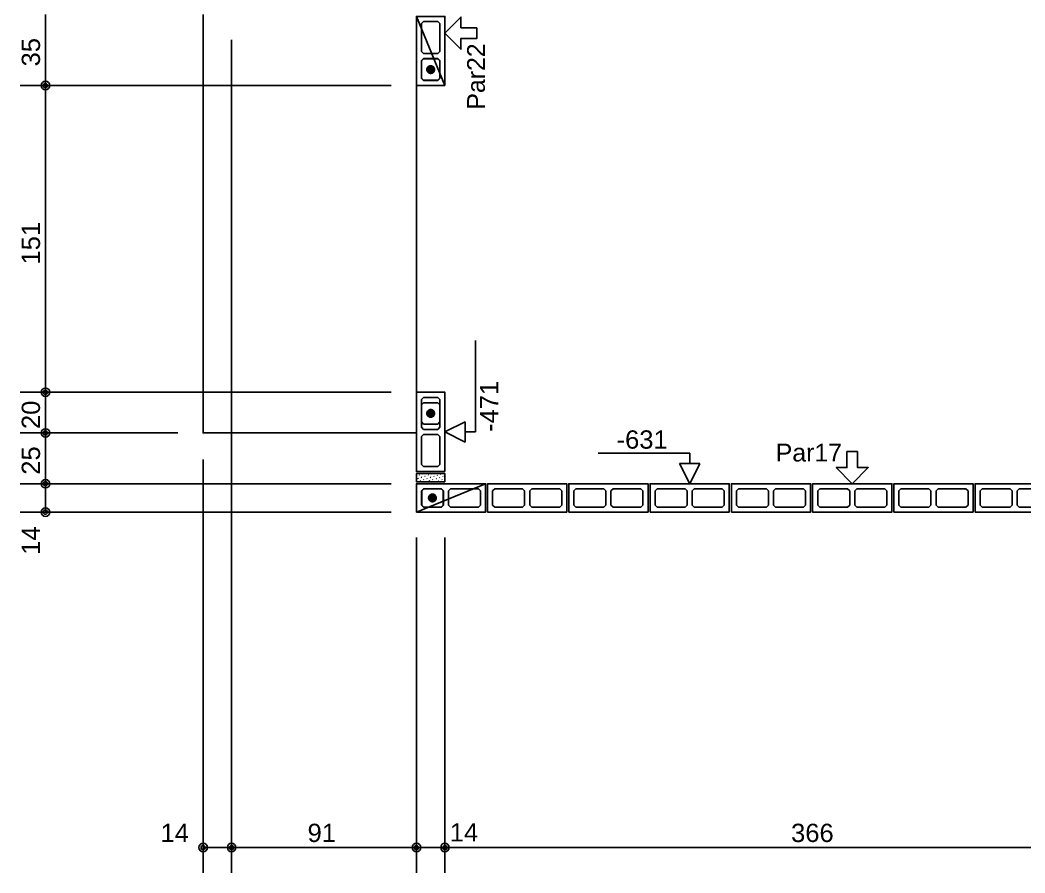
# Model space of a CAD drawing. Extents: x 0 to 119, y 0 to 84.
# Drawn here: x 12.64 to 22.53, y 36.29 to 44.68 of the extents above; entities that cross this region are included whole.
import ezdxf

# ---------------------------------------------------------------- set-up
doc = ezdxf.new("R2010")
doc.units = 0
doc.header["$MEASUREMENT"] = 0
doc.linetypes.add('ESTILO_TQS_0003', pattern=[1.5, 0.5, -0.4, 0.1, -0.5])
doc.linetypes.add('ESTILO_TQS_0005', pattern=[0.4, 0.3, -0.1])
for name, color, linetype in [('17', 90, 'CONTINUOUS'), ('18', 6, 'CONTINUOUS'), ('20', 1, 'CONTINUOUS'), ('27', 250, 'CONTINUOUS'), ('3', 7, 'CONTINUOUS'), ('35', 255, 'CONTINUOUS')]:
    doc.layers.add(name, color=color, linetype=linetype)
doc.styles.add('TQS_ARIAL', font='arial.ttf')

msp = doc.modelspace()

# ---------------------------------------------------------------- linework, layer by layer
at = {"layer": '17', "color": 90, "linetype": 'Continuous'}
for p, q in [((16.6103, 40.07), (16.5903, 40.05)), ((16.7803, 40.07), (16.6103, 40.07)), ((16.8003, 40.05), (16.7803, 40.07)), ((16.5903, 40.05), (16.5903, 39.91)), ((16.8003, 39.91), (16.8003, 40.05)), ((16.5903, 39.91), (16.6103, 39.89)), ((16.6103, 39.89), (16.7803, 39.89)), ((16.7803, 39.89), (16.8003, 39.91))]:
    msp.add_line(p, q, dxfattribs=at)
for points in [[(16.6959, 39.98), (16.695897, 39.979939), (16.695888, 39.979879), (16.695872, 39.97982), (16.695851, 39.979763), (16.695825, 39.979709), (16.695792, 39.979657), (16.695755, 39.979609), (16.695713, 39.979565), (16.695667, 39.979526), (16.695617, 39.979491), (16.695564, 39.979461), (16.695508, 39.979437), (16.69545, 39.979419), (16.695391, 39.979407), (16.69533, 39.979401), (16.69527, 39.979401), (16.695209, 39.979407), (16.69515, 39.979419), (16.695092, 39.979437), (16.695036, 39.979461), (16.694983, 39.979491), (16.694933, 39.979526), (16.694887, 39.979565), (16.694845, 39.979609), (16.694808, 39.979657), (16.694775, 39.979709), (16.694749, 39.979763), (16.694728, 39.97982), (16.694712, 39.979879), (16.694703, 39.979939), (16.6947, 39.98), (16.7331, 39.98), (16.732906, 39.983824), (16.732326, 39.987609), (16.731366, 39.991316), (16.730037, 39.994907), (16.72835, 39.998344), (16.726325, 40.001594), (16.723981, 40.004622), (16.721343, 40.007397), (16.718438, 40.009891), (16.715295, 40.012079), (16.711947, 40.013937), (16.708428, 40.015447), (16.704775, 40.016593), (16.701024, 40.017364), (16.697215, 40.017751), (16.693385, 40.017751), (16.689576, 40.017364), (16.685825, 40.016593), (16.682172, 40.015447), (16.678653, 40.013937), (16.675305, 40.012079), (16.672162, 40.009891), (16.669257, 40.007397), (16.666619, 40.004622), (16.664275, 40.001594), (16.66225, 39.998344), (16.660563, 39.994907), (16.659234, 39.991316), (16.658274, 39.987609), (16.657694, 39.983824), (16.6575, 39.98), (16.6959, 39.98)], [(16.6947, 39.98), (16.694703, 39.980061), (16.694712, 39.980121), (16.694728, 39.98018), (16.694749, 39.980237), (16.694775, 39.980291), (16.694808, 39.980343), (16.694845, 39.980391), (16.694887, 39.980435), (16.694933, 39.980474), (16.694983, 39.980509), (16.695036, 39.980539), (16.695092, 39.980563), (16.69515, 39.980581), (16.695209, 39.980593), (16.69527, 39.980599), (16.69533, 39.980599), (16.695391, 39.980593), (16.69545, 39.980581), (16.695508, 39.980563), (16.695564, 39.980539), (16.695617, 39.980509), (16.695667, 39.980474), (16.695713, 39.980435), (16.695755, 39.980391), (16.695792, 39.980343), (16.695825, 39.980291), (16.695851, 39.980237), (16.695872, 39.98018), (16.695888, 39.980121), (16.695897, 39.980061), (16.6959, 39.98), (16.6575, 39.98), (16.657694, 39.976176), (16.658274, 39.972391), (16.659234, 39.968684), (16.660563, 39.965093), (16.66225, 39.961656), (16.664275, 39.958406), (16.666619, 39.955378), (16.669257, 39.952603), (16.672162, 39.950109), (16.675305, 39.947921), (16.678653, 39.946063), (16.682172, 39.944553), (16.685825, 39.943407), (16.689576, 39.942636), (16.693385, 39.942249), (16.697215, 39.942249), (16.701024, 39.942636), (16.704775, 39.943407), (16.708428, 39.944553), (16.711947, 39.946063), (16.715295, 39.947921), (16.718438, 39.950109), (16.721343, 39.952603), (16.723981, 39.955378), (16.726325, 39.958406), (16.72835, 39.961656), (16.730037, 39.965093), (16.731366, 39.968684), (16.732326, 39.972391), (16.732906, 39.976176), (16.7331, 39.98), (16.6947, 39.98)]]:
    msp.add_lwpolyline(points, dxfattribs=at)
msp.add_circle((16.6953, 39.98), 0.0372, dxfattribs=at)
for points in [[(16.6959, 39.98), (16.657694, 39.983824), (16.6575, 39.98)], [(16.6947, 39.98), (16.6575, 39.98), (16.657694, 39.976176)], [(16.6959, 39.98), (16.658274, 39.987609), (16.657694, 39.983824)], [(16.6947, 39.98), (16.657694, 39.976176), (16.658274, 39.972391)], [(16.6959, 39.98), (16.659234, 39.991316), (16.658274, 39.987609)], [(16.6947, 39.98), (16.658274, 39.972391), (16.659234, 39.968684)], [(16.6959, 39.98), (16.660563, 39.994907), (16.659234, 39.991316)], [(16.6947, 39.98), (16.659234, 39.968684), (16.660563, 39.965093)], [(16.6959, 39.98), (16.66225, 39.998344), (16.660563, 39.994907)], [(16.6947, 39.98), (16.660563, 39.965093), (16.66225, 39.961656)], [(16.6959, 39.98), (16.664275, 40.001594), (16.66225, 39.998344)], [(16.6947, 39.98), (16.66225, 39.961656), (16.664275, 39.958406)], [(16.6959, 39.98), (16.666619, 40.004622), (16.664275, 40.001594)], [(16.6947, 39.98), (16.664275, 39.958406), (16.666619, 39.955378)], [(16.6959, 39.98), (16.669257, 40.007397), (16.666619, 40.004622)], [(16.6947, 39.98), (16.666619, 39.955378), (16.669257, 39.952603)], [(16.6959, 39.98), (16.672162, 40.009891), (16.669257, 40.007397)], [(16.6947, 39.98), (16.669257, 39.952603), (16.672162, 39.950109)], [(16.6959, 39.98), (16.675305, 40.012079), (16.672162, 40.009891)], [(16.6947, 39.98), (16.672162, 39.950109), (16.675305, 39.947921)], [(16.6959, 39.98), (16.678653, 40.013937), (16.675305, 40.012079)], [(16.6947, 39.98), (16.675305, 39.947921), (16.678653, 39.946063)], [(16.6959, 39.98), (16.682172, 40.015447), (16.678653, 40.013937)], [(16.6947, 39.98), (16.678653, 39.946063), (16.682172, 39.944553)], [(16.6959, 39.98), (16.685825, 40.016593), (16.682172, 40.015447)], [(16.6947, 39.98), (16.682172, 39.944553), (16.685825, 39.943407)], [(16.6959, 39.98), (16.689576, 40.017364), (16.685825, 40.016593)], [(16.6947, 39.98), (16.685825, 39.943407), (16.689576, 39.942636)], [(16.6959, 39.98), (16.693385, 40.017751), (16.689576, 40.017364)], [(16.6947, 39.98), (16.689576, 39.942636), (16.693385, 39.942249)], [(16.6959, 39.98), (16.697215, 40.017751), (16.693385, 40.017751)], [(16.6947, 39.98), (16.693385, 39.942249), (16.697215, 39.942249)], [(16.694933, 39.980474), (16.694728, 39.98018), (16.6947, 39.98)], [(16.694933, 39.980474), (16.6947, 39.98), (16.6947, 39.98)], [(16.694933, 39.980474), (16.6947, 39.98), (16.6947, 39.98)], [(16.694933, 39.980474), (16.6947, 39.98), (16.6947, 39.98)], [(16.694933, 39.980474), (16.6947, 39.98), (16.6947, 39.98)], [(16.694933, 39.980474), (16.6947, 39.98), (16.6947, 39.98)], [(16.694933, 39.980474), (16.6947, 39.98), (16.6947, 39.98)], [(16.694933, 39.980474), (16.6947, 39.98), (16.6947, 39.98)], [(16.694933, 39.980474), (16.6947, 39.98), (16.6947, 39.98)], [(16.694933, 39.980474), (16.6947, 39.98), (16.6947, 39.98)], [(16.694933, 39.980474), (16.6947, 39.98), (16.6947, 39.98)], [(16.694933, 39.980474), (16.6947, 39.98), (16.6947, 39.98)], [(16.694933, 39.980474), (16.6947, 39.98), (16.6947, 39.98)], [(16.694933, 39.980474), (16.6947, 39.98), (16.6947, 39.98)], [(16.694933, 39.980474), (16.6947, 39.98), (16.6947, 39.98)], [(16.694933, 39.980474), (16.6947, 39.98), (16.6947, 39.98)], [(16.694933, 39.980474), (16.6947, 39.98), (16.6947, 39.98)], [(16.694933, 39.980474), (16.6947, 39.98), (16.6947, 39.98)], [(16.694933, 39.980474), (16.6947, 39.98), (16.6947, 39.98)], [(16.694933, 39.980474), (16.6947, 39.98), (16.6947, 39.98)], [(16.694933, 39.980474), (16.6947, 39.98), (16.6947, 39.98)], [(16.694933, 39.980474), (16.6947, 39.98), (16.6947, 39.98)], [(16.694933, 39.980474), (16.6947, 39.98), (16.6947, 39.98)], [(16.6947, 39.98), (16.697215, 39.942249), (16.7331, 39.98)], [(16.694933, 39.980474), (16.694775, 39.980291), (16.694728, 39.98018)], [(16.694933, 39.980474), (16.694808, 39.980343), (16.694775, 39.980291)], [(16.694933, 39.980474), (16.694845, 39.980391), (16.694808, 39.980343)], [(16.694933, 39.980474), (16.694887, 39.980435), (16.694845, 39.980391)], [(16.694933, 39.980474), (16.694933, 39.980474), (16.694887, 39.980435)], [(16.694933, 39.980474), (16.694887, 39.980435), (16.694887, 39.980435)], [(16.694933, 39.980474), (16.694933, 39.980474), (16.694933, 39.980474)], [(16.6959, 39.98), (16.695667, 39.979526), (16.695667, 39.979526)], [(16.6959, 39.98), (16.695667, 39.979526), (16.695667, 39.979526)], [(16.6959, 39.98), (16.695667, 39.979526), (16.695713, 39.979565)], [(16.6959, 39.98), (16.695713, 39.979565), (16.695713, 39.979565)], [(16.6959, 39.98), (16.695713, 39.979565), (16.695755, 39.979609)], [(16.6959, 39.98), (16.695755, 39.979609), (16.695792, 39.979657)], [(16.6959, 39.98), (16.695792, 39.979657), (16.695825, 39.979709)], [(16.6959, 39.98), (16.695825, 39.979709), (16.695872, 39.97982)], [(16.6959, 39.98), (16.695872, 39.97982), (16.6959, 39.98)], [(16.7331, 39.98), (16.697215, 40.017751), (16.6959, 39.98)], [(16.6959, 39.98), (16.6959, 39.98), (16.6959, 39.98)], [(16.6959, 39.98), (16.6959, 39.98), (16.6959, 39.98)], [(16.6959, 39.98), (16.6959, 39.98), (16.6959, 39.98)], [(16.6959, 39.98), (16.6959, 39.98), (16.6959, 39.98)], [(16.6959, 39.98), (16.6959, 39.98), (16.6959, 39.98)], [(16.6959, 39.98), (16.6959, 39.98), (16.6959, 39.98)], [(16.6959, 39.98), (16.6959, 39.98), (16.6959, 39.98)], [(16.6959, 39.98), (16.6959, 39.98), (16.6959, 39.98)], [(16.6959, 39.98), (16.6959, 39.98), (16.6959, 39.98)], [(16.6959, 39.98), (16.6959, 39.98), (16.6959, 39.98)], [(16.6959, 39.98), (16.6959, 39.98), (16.6959, 39.98)], [(16.6959, 39.98), (16.6959, 39.98), (16.6959, 39.98)], [(16.6959, 39.98), (16.6959, 39.98), (16.6959, 39.98)], [(16.6959, 39.98), (16.6959, 39.98), (16.6959, 39.98)], [(16.6959, 39.98), (16.6959, 39.98), (16.6959, 39.98)], [(16.6959, 39.98), (16.6959, 39.98), (16.6959, 39.98)], [(16.6959, 39.98), (16.6959, 39.98), (16.6959, 39.98)], [(16.6959, 39.98), (16.6959, 39.98), (16.6959, 39.98)], [(16.6959, 39.98), (16.6959, 39.98), (16.6959, 39.98)], [(16.6959, 39.98), (16.6959, 39.98), (16.6959, 39.98)], [(16.6959, 39.98), (16.6959, 39.98), (16.6959, 39.98)], [(16.7331, 39.98), (16.701024, 40.017364), (16.697215, 40.017751)], [(16.7331, 39.98), (16.697215, 39.942249), (16.701024, 39.942636)], [(16.7331, 39.98), (16.704775, 40.016593), (16.701024, 40.017364)], [(16.7331, 39.98), (16.701024, 39.942636), (16.704775, 39.943407)], [(16.7331, 39.98), (16.708428, 40.015447), (16.704775, 40.016593)], [(16.7331, 39.98), (16.704775, 39.943407), (16.708428, 39.944553)], [(16.7331, 39.98), (16.711947, 40.013937), (16.708428, 40.015447)], [(16.7331, 39.98), (16.708428, 39.944553), (16.711947, 39.946063)], [(16.7331, 39.98), (16.715295, 40.012079), (16.711947, 40.013937)], [(16.7331, 39.98), (16.711947, 39.946063), (16.715295, 39.947921)], [(16.7331, 39.98), (16.718438, 40.009891), (16.715295, 40.012079)], [(16.7331, 39.98), (16.715295, 39.947921), (16.718438, 39.950109)], [(16.7331, 39.98), (16.721343, 40.007397), (16.718438, 40.009891)], [(16.7331, 39.98), (16.718438, 39.950109), (16.721343, 39.952603)], [(16.7331, 39.98), (16.723981, 40.004622), (16.721343, 40.007397)], [(16.7331, 39.98), (16.721343, 39.952603), (16.723981, 39.955378)], [(16.7331, 39.98), (16.726325, 40.001594), (16.723981, 40.004622)], [(16.7331, 39.98), (16.723981, 39.955378), (16.726325, 39.958406)], [(16.7331, 39.98), (16.72835, 39.998344), (16.726325, 40.001594)], [(16.7331, 39.98), (16.726325, 39.958406), (16.72835, 39.961656)], [(16.7331, 39.98), (16.730037, 39.994907), (16.72835, 39.998344)], [(16.7331, 39.98), (16.72835, 39.961656), (16.730037, 39.965093)], [(16.7331, 39.98), (16.731366, 39.991316), (16.730037, 39.994907)], [(16.7331, 39.98), (16.730037, 39.965093), (16.731366, 39.968684)], [(16.7331, 39.98), (16.732326, 39.987609), (16.731366, 39.991316)], [(16.7331, 39.98), (16.731366, 39.968684), (16.732326, 39.972391)], [(16.7331, 39.98), (16.732906, 39.983824), (16.732326, 39.987609)], [(16.7331, 39.98), (16.732326, 39.972391), (16.732906, 39.976176)]]:
    msp.add_solid(points, dxfattribs=at)
at = {"layer": '18', "color": 6, "linetype": 'Continuous'}
for p, q in [((17.1178, 40.63), (17.1178, 41.53)), ((16.8178, 40.63), (17.0178, 40.73)), ((17.0178, 40.73), (17.0178, 40.53)), ((17.0178, 40.53), (16.8178, 40.63)), ((17.0178, 40.63), (17.1178, 40.63))]:
    msp.add_line(p, q, dxfattribs=at)
at = {"layer": '20', "color": 1, "linetype": 'Continuous'}
for p, q in [((19.2278, 40.42), (18.3278, 40.42)), ((19.2278, 40.32), (19.2278, 40.42)), ((19.2278, 40.12), (19.1278, 40.32)), ((19.1278, 40.32), (19.3278, 40.32)), ((19.3278, 40.32), (19.2278, 40.12))]:
    msp.add_line(p, q, dxfattribs=at)
at = {"layer": '27', "color": 250, "linetype": 'ESTILO_TQS_0005'}
for points in [[(16.7478, 44.355), (16.7678, 44.375), (16.7678, 44.65), (16.7478, 44.67), (16.6078, 44.67), (16.5878, 44.65), (16.5878, 44.375), (16.6078, 44.355), (16.7478, 44.355)], [(16.7478, 44.09), (16.7678, 44.11), (16.7678, 44.285), (16.7478, 44.305), (16.6078, 44.305), (16.5878, 44.285), (16.5878, 44.11), (16.6078, 44.09), (16.7478, 44.09)], [(16.7478, 40.655), (16.7678, 40.675), (16.7678, 40.95), (16.7478, 40.97), (16.6078, 40.97), (16.5878, 40.95), (16.5878, 40.675), (16.6078, 40.655), (16.7478, 40.655)], [(16.7478, 40.29), (16.7678, 40.31), (16.7678, 40.585), (16.7478, 40.605), (16.6078, 40.605), (16.5878, 40.585), (16.5878, 40.31), (16.6078, 40.29), (16.7478, 40.29)], [(16.5878, 39.91), (16.6078, 39.89), (16.7828, 39.89), (16.8028, 39.91), (16.8028, 40.05), (16.7828, 40.07), (16.6078, 40.07), (16.5878, 40.05), (16.5878, 39.91)], [(16.8528, 39.91), (16.8728, 39.89), (17.1478, 39.89), (17.1678, 39.91), (17.1678, 40.05), (17.1478, 40.07), (16.8728, 40.07), (16.8528, 40.05), (16.8528, 39.91)], [(17.2878, 39.91), (17.3078, 39.89), (17.5828, 39.89), (17.6028, 39.91), (17.6028, 40.05), (17.5828, 40.07), (17.3078, 40.07), (17.2878, 40.05), (17.2878, 39.91)], [(17.6528, 39.91), (17.6728, 39.89), (17.9478, 39.89), (17.9678, 39.91), (17.9678, 40.05), (17.9478, 40.07), (17.6728, 40.07), (17.6528, 40.05), (17.6528, 39.91)], [(18.0878, 39.91), (18.1078, 39.89), (18.3828, 39.89), (18.4028, 39.91), (18.4028, 40.05), (18.3828, 40.07), (18.1078, 40.07), (18.0878, 40.05), (18.0878, 39.91)], [(18.4528, 39.91), (18.4728, 39.89), (18.7478, 39.89), (18.7678, 39.91), (18.7678, 40.05), (18.7478, 40.07), (18.4728, 40.07), (18.4528, 40.05), (18.4528, 39.91)], [(18.8878, 39.91), (18.9078, 39.89), (19.1828, 39.89), (19.2028, 39.91), (19.2028, 40.05), (19.1828, 40.07), (18.9078, 40.07), (18.8878, 40.05), (18.8878, 39.91)], [(19.2528, 39.91), (19.2728, 39.89), (19.5478, 39.89), (19.5678, 39.91), (19.5678, 40.05), (19.5478, 40.07), (19.2728, 40.07), (19.2528, 40.05), (19.2528, 39.91)], [(19.6878, 39.91), (19.7078, 39.89), (19.9828, 39.89), (20.0028, 39.91), (20.0028, 40.05), (19.9828, 40.07), (19.7078, 40.07), (19.6878, 40.05), (19.6878, 39.91)], [(20.0528, 39.91), (20.0728, 39.89), (20.3478, 39.89), (20.3678, 39.91), (20.3678, 40.05), (20.3478, 40.07), (20.0728, 40.07), (20.0528, 40.05), (20.0528, 39.91)], [(20.4878, 39.91), (20.5078, 39.89), (20.7828, 39.89), (20.8028, 39.91), (20.8028, 40.05), (20.7828, 40.07), (20.5078, 40.07), (20.4878, 40.05), (20.4878, 39.91)], [(20.8528, 39.91), (20.8728, 39.89), (21.1478, 39.89), (21.1678, 39.91), (21.1678, 40.05), (21.1478, 40.07), (20.8728, 40.07), (20.8528, 40.05), (20.8528, 39.91)], [(21.2878, 39.91), (21.3078, 39.89), (21.5828, 39.89), (21.6028, 39.91), (21.6028, 40.05), (21.5828, 40.07), (21.3078, 40.07), (21.2878, 40.05), (21.2878, 39.91)], [(21.6528, 39.91), (21.6728, 39.89), (21.9478, 39.89), (21.9678, 39.91), (21.9678, 40.05), (21.9478, 40.07), (21.6728, 40.07), (21.6528, 40.05), (21.6528, 39.91)], [(22.0878, 39.91), (22.1078, 39.89), (22.3828, 39.89), (22.4028, 39.91), (22.4028, 40.05), (22.3828, 40.07), (22.1078, 40.07), (22.0878, 40.05), (22.0878, 39.91)], [(22.4528, 39.91), (22.4728, 39.89), (22.7478, 39.89), (22.7678, 39.91), (22.7678, 40.05), (22.7478, 40.07), (22.4728, 40.07), (22.4528, 40.05), (22.4528, 39.91)]]:
    msp.add_lwpolyline(points, dxfattribs=at)
at = {"layer": '3', "color": 7, "linetype": 'Continuous'}
for p, q in [((16.8178, 44.04), (16.5378, 44.72)), ((16.6078, 44.3025), (16.5878, 44.2825)), ((16.5878, 44.2825), (16.5878, 44.1125)), ((16.7478, 44.3025), (16.6078, 44.3025)), ((16.7678, 44.2825), (16.7478, 44.3025)), ((16.7678, 44.1125), (16.7678, 44.2825)), ((16.5878, 44.1125), (16.6078, 44.0925)), ((16.6078, 44.0925), (16.7478, 44.0925)), ((16.7478, 44.0925), (16.7678, 44.1125)), ((16.6078, 40.9175), (16.5878, 40.8975)), ((16.5878, 40.8975), (16.5878, 40.7275)), ((16.7478, 40.9175), (16.6078, 40.9175)), ((16.7678, 40.8975), (16.7478, 40.9175)), ((16.7678, 40.7275), (16.7678, 40.8975)), ((16.5878, 40.7275), (16.6078, 40.7075)), ((16.6078, 40.7075), (16.7478, 40.7075)), ((16.7478, 40.7075), (16.7678, 40.7275)), ((16.555912, 40.169305), (16.552377, 40.172841)), ((16.554056, 40.215355), (16.554056, 40.215355)), ((16.566607, 40.202804), (16.563072, 40.20634)), ((16.589058, 40.180354), (16.585523, 40.183889)), ((16.599753, 40.213853), (16.596218, 40.217388)), ((16.615928, 40.197678), (16.615928, 40.197678)), ((16.622204, 40.191402), (16.618668, 40.194938)), ((16.644654, 40.168951), (16.641119, 40.172487)), ((16.655349, 40.202451), (16.651814, 40.205986)), ((16.6778, 40.18), (16.674264, 40.183536)), ((16.688849, 40.213146), (16.685313, 40.216681)), ((16.711299, 40.190695), (16.707764, 40.194231)), ((16.73375, 40.168244), (16.730214, 40.17178)), ((16.744798, 40.20139), (16.741263, 40.204926)), ((16.767249, 40.178939), (16.763713, 40.182475)), ((16.778298, 40.212085), (16.774762, 40.215621)), ((16.800748, 40.189634), (16.797213, 40.19317)), ((16.8178, 40.216777), (16.8178, 40.216777)), ((16.8178, 40.172583), (16.8178, 40.172583)), ((16.5378, 39.84), (17.2178, 40.12)), ((16.541023, 40.14), (16.541023, 40.14)), ((16.578363, 40.146854), (16.574828, 40.15039)), ((16.585217, 40.14), (16.585217, 40.14)), ((16.611509, 40.157903), (16.607973, 40.161438)), ((16.629412, 40.14), (16.629412, 40.14)), ((16.667105, 40.146501), (16.663569, 40.150036)), ((16.673606, 40.14), (16.673606, 40.14)), ((16.700251, 40.157549), (16.696715, 40.161085)), ((16.7178, 40.14), (16.7178, 40.14)), ((16.739672, 40.162322), (16.739672, 40.162322)), ((16.7562, 40.145794), (16.752665, 40.149329)), ((16.761994, 40.14), (16.761994, 40.14)), ((16.7897, 40.156489), (16.786164, 40.160024)), ((16.801544, 40.144645), (16.801544, 40.144645)), ((16.806188, 40.14), (16.806188, 40.14))]:
    msp.add_line(p, q, dxfattribs=at)
for points in [[(14.4378, 44.74), (14.4378, 40.62), (16.5378, 40.62)], [(16.8178, 44.04), (16.8178, 44.72), (16.5378, 44.72), (16.5378, 44.04), (16.8178, 44.04)], [(17.133747, 44.608387), (16.975774, 44.608387), (16.975774, 44.713703), (16.8178, 44.555729), (16.975774, 44.397755), (16.975774, 44.503071), (17.133747, 44.503071), (17.133747, 44.608387)], [(16.6778, 44.1981), (16.677861, 44.198097), (16.677921, 44.198088), (16.67798, 44.198072), (16.678037, 44.198051), (16.678091, 44.198025), (16.678143, 44.197992), (16.678191, 44.197955), (16.678235, 44.197913), (16.678274, 44.197867), (16.678309, 44.197817), (16.678339, 44.197764), (16.678363, 44.197708), (16.678381, 44.19765), (16.678393, 44.197591), (16.678399, 44.19753), (16.678399, 44.19747), (16.678393, 44.197409), (16.678381, 44.19735), (16.678363, 44.197292), (16.678339, 44.197236), (16.678309, 44.197183), (16.678274, 44.197133), (16.678235, 44.197087), (16.678191, 44.197045), (16.678143, 44.197008), (16.678091, 44.196975), (16.678037, 44.196949), (16.67798, 44.196928), (16.677921, 44.196912), (16.677861, 44.196903), (16.6778, 44.1969), (16.6778, 44.2353), (16.673976, 44.235106), (16.670191, 44.234526), (16.666484, 44.233566), (16.662893, 44.232237), (16.659456, 44.23055), (16.656206, 44.228525), (16.653178, 44.226181), (16.650403, 44.223543), (16.647909, 44.220638), (16.645721, 44.217495), (16.643863, 44.214147), (16.642353, 44.210628), (16.641207, 44.206975), (16.640436, 44.203224), (16.640049, 44.199415), (16.640049, 44.195585), (16.640436, 44.191776), (16.641207, 44.188025), (16.642353, 44.184372), (16.643863, 44.180853), (16.645721, 44.177505), (16.647909, 44.174362), (16.650403, 44.171457), (16.653178, 44.168819), (16.656206, 44.166475), (16.659456, 44.16445), (16.662893, 44.162763), (16.666484, 44.161434), (16.670191, 44.160474), (16.673976, 44.159894), (16.6778, 44.1597), (16.6778, 44.1981)], [(16.6778, 44.1969), (16.677739, 44.196903), (16.677679, 44.196912), (16.67762, 44.196928), (16.677563, 44.196949), (16.677509, 44.196975), (16.677457, 44.197008), (16.677409, 44.197045), (16.677365, 44.197087), (16.677326, 44.197133), (16.677291, 44.197183), (16.677261, 44.197236), (16.677237, 44.197292), (16.677219, 44.19735), (16.677207, 44.197409), (16.677201, 44.19747), (16.677201, 44.19753), (16.677207, 44.197591), (16.677219, 44.19765), (16.677237, 44.197708), (16.677261, 44.197764), (16.677291, 44.197817), (16.677326, 44.197867), (16.677365, 44.197913), (16.677409, 44.197955), (16.677457, 44.197992), (16.677509, 44.198025), (16.677563, 44.198051), (16.67762, 44.198072), (16.677679, 44.198088), (16.677739, 44.198097), (16.6778, 44.1981), (16.6778, 44.1597), (16.681624, 44.159894), (16.685409, 44.160474), (16.689116, 44.161434), (16.692707, 44.162763), (16.696144, 44.16445), (16.699394, 44.166475), (16.702422, 44.168819), (16.705197, 44.171457), (16.707691, 44.174362), (16.709879, 44.177505), (16.711737, 44.180853), (16.713247, 44.184372), (16.714393, 44.188025), (16.715164, 44.191776), (16.715551, 44.195585), (16.715551, 44.199415), (16.715164, 44.203224), (16.714393, 44.206975), (16.713247, 44.210628), (16.711737, 44.214147), (16.709879, 44.217495), (16.707691, 44.220638), (16.705197, 44.223543), (16.702422, 44.226181), (16.699394, 44.228525), (16.696144, 44.23055), (16.692707, 44.232237), (16.689116, 44.233566), (16.685409, 44.234526), (16.681624, 44.235106), (16.6778, 44.2353), (16.6778, 44.1969)], [(16.5378, 41.02), (16.5378, 44.04)], [(16.8178, 40.24), (16.8178, 41.02), (16.5378, 41.02), (16.5378, 40.24), (16.8178, 40.24)], [(16.6778, 40.8131), (16.677861, 40.813097), (16.677921, 40.813088), (16.67798, 40.813072), (16.678037, 40.813051), (16.678091, 40.813025), (16.678143, 40.812992), (16.678191, 40.812955), (16.678235, 40.812913), (16.678274, 40.812867), (16.678309, 40.812817), (16.678339, 40.812764), (16.678363, 40.812708), (16.678381, 40.81265), (16.678393, 40.812591), (16.678399, 40.81253), (16.678399, 40.81247), (16.678393, 40.812409), (16.678381, 40.81235), (16.678363, 40.812292), (16.678339, 40.812236), (16.678309, 40.812183), (16.678274, 40.812133), (16.678235, 40.812087), (16.678191, 40.812045), (16.678143, 40.812008), (16.678091, 40.811975), (16.678037, 40.811949), (16.67798, 40.811928), (16.677921, 40.811912), (16.677861, 40.811903), (16.6778, 40.8119), (16.6778, 40.8503), (16.673976, 40.850106), (16.670191, 40.849526), (16.666484, 40.848566), (16.662893, 40.847237), (16.659456, 40.84555), (16.656206, 40.843525), (16.653178, 40.841181), (16.650403, 40.838543), (16.647909, 40.835638), (16.645721, 40.832495), (16.643863, 40.829147), (16.642353, 40.825628), (16.641207, 40.821975), (16.640436, 40.818224), (16.640049, 40.814415), (16.640049, 40.810585), (16.640436, 40.806776), (16.641207, 40.803025), (16.642353, 40.799372), (16.643863, 40.795853), (16.645721, 40.792505), (16.647909, 40.789362), (16.650403, 40.786457), (16.653178, 40.783819), (16.656206, 40.781475), (16.659456, 40.77945), (16.662893, 40.777763), (16.666484, 40.776434), (16.670191, 40.775474), (16.673976, 40.774894), (16.6778, 40.7747), (16.6778, 40.8131)], [(16.6778, 40.8119), (16.677739, 40.811903), (16.677679, 40.811912), (16.67762, 40.811928), (16.677563, 40.811949), (16.677509, 40.811975), (16.677457, 40.812008), (16.677409, 40.812045), (16.677365, 40.812087), (16.677326, 40.812133), (16.677291, 40.812183), (16.677261, 40.812236), (16.677237, 40.812292), (16.677219, 40.81235), (16.677207, 40.812409), (16.677201, 40.81247), (16.677201, 40.81253), (16.677207, 40.812591), (16.677219, 40.81265), (16.677237, 40.812708), (16.677261, 40.812764), (16.677291, 40.812817), (16.677326, 40.812867), (16.677365, 40.812913), (16.677409, 40.812955), (16.677457, 40.812992), (16.677509, 40.813025), (16.677563, 40.813051), (16.67762, 40.813072), (16.677679, 40.813088), (16.677739, 40.813097), (16.6778, 40.8131), (16.6778, 40.7747), (16.681624, 40.774894), (16.685409, 40.775474), (16.689116, 40.776434), (16.692707, 40.777763), (16.696144, 40.77945), (16.699394, 40.781475), (16.702422, 40.783819), (16.705197, 40.786457), (16.707691, 40.789362), (16.709879, 40.792505), (16.711737, 40.795853), (16.713247, 40.799372), (16.714393, 40.803025), (16.715164, 40.806776), (16.715551, 40.810585), (16.715551, 40.814415), (16.715164, 40.818224), (16.714393, 40.821975), (16.713247, 40.825628), (16.711737, 40.829147), (16.709879, 40.832495), (16.707691, 40.835638), (16.705197, 40.838543), (16.702422, 40.841181), (16.699394, 40.843525), (16.696144, 40.84555), (16.692707, 40.847237), (16.689116, 40.848566), (16.685409, 40.849526), (16.681624, 40.850106), (16.6778, 40.8503), (16.6778, 40.8119)], [(20.880458, 40.435947), (20.880458, 40.277974), (20.985774, 40.277974), (20.8278, 40.12), (20.669826, 40.277974), (20.775142, 40.277974), (20.775142, 40.435947), (20.880458, 40.435947)], [(16.8178, 40.14), (16.8178, 40.22), (16.5378, 40.22), (16.5378, 40.14), (16.8178, 40.14)], [(16.5378, 39.84), (17.2178, 39.84), (17.2178, 40.12), (16.5378, 40.12), (16.5378, 39.84)], [(17.2378, 39.84), (18.0178, 39.84), (18.0178, 40.12), (17.2378, 40.12), (17.2378, 39.84)], [(18.0378, 39.84), (18.8178, 39.84), (18.8178, 40.12), (18.0378, 40.12), (18.0378, 39.84)], [(18.8378, 39.84), (19.6178, 39.84), (19.6178, 40.12), (18.8378, 40.12), (18.8378, 39.84)], [(19.6378, 39.84), (20.4178, 39.84), (20.4178, 40.12), (19.6378, 40.12), (19.6378, 39.84)], [(20.4378, 39.84), (21.2178, 39.84), (21.2178, 40.12), (20.4378, 40.12), (20.4378, 39.84)], [(21.2378, 39.84), (22.0178, 39.84), (22.0178, 40.12), (21.2378, 40.12), (21.2378, 39.84)], [(22.0378, 39.84), (22.8178, 39.84), (22.8178, 40.12), (22.0378, 40.12), (22.0378, 39.84)]]:
    msp.add_lwpolyline(points, dxfattribs=at)
for centre in [(16.6778, 44.1975), (16.6778, 40.8125)]:
    msp.add_circle(centre, 0.0372, dxfattribs=at)
for points in [[(16.645721, 44.217495), (16.645721, 44.177505), (16.647909, 44.220638)], [(16.645721, 44.177505), (16.647909, 44.174362), (16.647909, 44.220638)], [(16.647909, 44.220638), (16.647909, 44.174362), (16.650403, 44.223543)], [(16.647909, 44.174362), (16.650403, 44.171457), (16.650403, 44.223543)], [(16.650403, 44.223543), (16.650403, 44.171457), (16.653178, 44.226181)], [(16.650403, 44.171457), (16.653178, 44.168819), (16.653178, 44.226181)], [(16.653178, 44.226181), (16.653178, 44.168819), (16.656206, 44.228525)], [(16.653178, 44.168819), (16.656206, 44.166475), (16.656206, 44.228525)], [(16.656206, 44.228525), (16.656206, 44.166475), (16.659456, 44.23055)], [(16.656206, 44.166475), (16.659456, 44.16445), (16.659456, 44.23055)], [(16.659456, 44.23055), (16.659456, 44.16445), (16.662893, 44.232237)], [(16.659456, 44.16445), (16.662893, 44.162763), (16.662893, 44.232237)], [(16.662893, 44.232237), (16.662893, 44.162763), (16.666484, 44.233566)], [(16.662893, 44.162763), (16.666484, 44.161434), (16.666484, 44.233566)], [(16.666484, 44.233566), (16.666484, 44.161434), (16.670191, 44.234526)], [(16.666484, 44.161434), (16.670191, 44.160474), (16.670191, 44.234526)], [(16.673976, 44.159894), (16.673976, 44.235106), (16.670191, 44.160474)], [(16.670191, 44.234526), (16.670191, 44.160474), (16.673976, 44.235106)], [(16.673976, 44.159894), (16.6778, 44.1981), (16.6778, 44.2353)], [(16.673976, 44.159894), (16.6778, 44.2353), (16.673976, 44.235106)], [(16.6778, 44.1969), (16.681624, 44.235106), (16.6778, 44.2353)], [(16.6778, 44.1969), (16.6778, 44.1597), (16.681624, 44.235106)], [(16.6778, 44.1597), (16.681624, 44.159894), (16.681624, 44.235106)], [(16.681624, 44.235106), (16.681624, 44.159894), (16.685409, 44.234526)], [(16.681624, 44.159894), (16.685409, 44.160474), (16.685409, 44.234526)], [(16.685409, 44.234526), (16.685409, 44.160474), (16.689116, 44.233566)], [(16.685409, 44.160474), (16.689116, 44.161434), (16.689116, 44.233566)], [(16.689116, 44.233566), (16.689116, 44.161434), (16.692707, 44.232237)], [(16.689116, 44.161434), (16.692707, 44.162763), (16.692707, 44.232237)], [(16.692707, 44.232237), (16.692707, 44.162763), (16.696144, 44.23055)], [(16.692707, 44.162763), (16.696144, 44.16445), (16.696144, 44.23055)], [(16.696144, 44.23055), (16.696144, 44.16445), (16.699394, 44.228525)], [(16.696144, 44.16445), (16.699394, 44.166475), (16.699394, 44.228525)], [(16.699394, 44.228525), (16.699394, 44.166475), (16.702422, 44.226181)], [(16.699394, 44.166475), (16.702422, 44.168819), (16.702422, 44.226181)], [(16.702422, 44.226181), (16.702422, 44.168819), (16.705197, 44.223543)], [(16.702422, 44.168819), (16.705197, 44.171457), (16.705197, 44.223543)], [(16.705197, 44.223543), (16.705197, 44.171457), (16.707691, 44.220638)], [(16.705197, 44.171457), (16.707691, 44.174362), (16.707691, 44.220638)], [(16.707691, 44.220638), (16.707691, 44.174362), (16.709879, 44.217495)], [(16.640049, 44.199415), (16.640049, 44.195585), (16.640436, 44.203224)], [(16.640049, 44.195585), (16.640436, 44.191776), (16.640436, 44.203224)], [(16.640436, 44.203224), (16.640436, 44.191776), (16.641207, 44.206975)], [(16.640436, 44.191776), (16.641207, 44.188025), (16.641207, 44.206975)], [(16.641207, 44.206975), (16.641207, 44.188025), (16.642353, 44.210628)], [(16.641207, 44.188025), (16.642353, 44.184372), (16.642353, 44.210628)], [(16.642353, 44.210628), (16.642353, 44.184372), (16.643863, 44.214147)], [(16.642353, 44.184372), (16.643863, 44.180853), (16.643863, 44.214147)], [(16.643863, 44.214147), (16.643863, 44.180853), (16.645721, 44.217495)], [(16.643863, 44.180853), (16.645721, 44.177505), (16.645721, 44.217495)], [(16.673976, 44.159894), (16.6778, 44.1597), (16.6778, 44.1981)], [(16.677365, 44.197087), (16.6778, 44.1969), (16.677326, 44.197133)], [(16.6778, 44.1969), (16.6778, 44.1969), (16.677326, 44.197133)], [(16.677326, 44.197133), (16.6778, 44.1969), (16.677326, 44.197133)], [(16.6778, 44.1969), (16.6778, 44.1969), (16.677326, 44.197133)], [(16.677326, 44.197133), (16.6778, 44.1969), (16.677326, 44.197133)], [(16.6778, 44.1969), (16.6778, 44.1969), (16.677326, 44.197133)], [(16.677409, 44.197045), (16.6778, 44.1969), (16.677365, 44.197087)], [(16.6778, 44.1969), (16.6778, 44.1969), (16.677365, 44.197087)], [(16.677365, 44.197087), (16.6778, 44.1969), (16.677365, 44.197087)], [(16.6778, 44.1969), (16.6778, 44.1969), (16.677365, 44.197087)], [(16.677457, 44.197008), (16.6778, 44.1969), (16.677409, 44.197045)], [(16.6778, 44.1969), (16.6778, 44.1969), (16.677409, 44.197045)], [(16.677509, 44.196975), (16.6778, 44.1969), (16.677457, 44.197008)], [(16.6778, 44.1969), (16.6778, 44.1969), (16.677457, 44.197008)], [(16.67762, 44.196928), (16.6778, 44.1969), (16.677509, 44.196975)], [(16.6778, 44.1969), (16.6778, 44.1969), (16.677509, 44.196975)], [(16.6778, 44.1969), (16.6778, 44.1969), (16.67762, 44.196928)], [(16.6778, 44.1969), (16.6778, 44.1969), (16.67762, 44.196928)], [(16.6778, 44.1981), (16.678274, 44.197867), (16.6778, 44.1981)], [(16.678274, 44.197867), (16.678274, 44.197867), (16.6778, 44.1981)], [(16.6778, 44.1981), (16.678274, 44.197867), (16.6778, 44.1981)], [(16.678274, 44.197867), (16.678274, 44.197867), (16.6778, 44.1981)], [(16.6778, 44.1981), (16.678274, 44.197867), (16.6778, 44.1981)], [(16.678274, 44.197867), (16.678235, 44.197913), (16.6778, 44.1981)], [(16.6778, 44.1981), (16.678235, 44.197913), (16.6778, 44.1981)], [(16.678235, 44.197913), (16.678235, 44.197913), (16.6778, 44.1981)], [(16.6778, 44.1981), (16.678235, 44.197913), (16.6778, 44.1981)], [(16.678235, 44.197913), (16.678191, 44.197955), (16.6778, 44.1981)], [(16.6778, 44.1981), (16.678191, 44.197955), (16.6778, 44.1981)], [(16.678191, 44.197955), (16.678143, 44.197992), (16.6778, 44.1981)], [(16.6778, 44.1981), (16.678143, 44.197992), (16.6778, 44.1981)], [(16.678143, 44.197992), (16.678091, 44.198025), (16.6778, 44.1981)], [(16.6778, 44.1981), (16.678091, 44.198025), (16.6778, 44.1981)], [(16.678091, 44.198025), (16.67798, 44.198072), (16.6778, 44.1981)], [(16.6778, 44.1981), (16.67798, 44.198072), (16.6778, 44.1981)], [(16.67798, 44.198072), (16.6778, 44.1981), (16.6778, 44.1981)], [(16.6778, 44.1981), (16.6778, 44.1981), (16.6778, 44.1981)], [(16.6778, 44.1981), (16.6778, 44.1981), (16.6778, 44.1981)], [(16.6778, 44.1981), (16.6778, 44.1981), (16.6778, 44.1981)], [(16.6778, 44.1981), (16.6778, 44.1981), (16.6778, 44.1981)], [(16.6778, 44.1981), (16.6778, 44.1981), (16.6778, 44.1981)], [(16.6778, 44.1981), (16.6778, 44.1981), (16.6778, 44.1981)], [(16.6778, 44.1981), (16.6778, 44.1981), (16.6778, 44.1981)], [(16.6778, 44.1981), (16.6778, 44.1981), (16.6778, 44.1981)], [(16.6778, 44.1981), (16.6778, 44.1981), (16.6778, 44.1981)], [(16.6778, 44.1981), (16.6778, 44.1981), (16.6778, 44.1981)], [(16.6778, 44.1981), (16.6778, 44.1981), (16.6778, 44.1981)], [(16.6778, 44.1981), (16.6778, 44.1981), (16.6778, 44.1981)], [(16.6778, 44.1969), (16.6778, 44.1969), (16.6778, 44.1969)], [(16.6778, 44.1969), (16.6778, 44.1969), (16.6778, 44.1969)], [(16.6778, 44.1969), (16.6778, 44.1969), (16.6778, 44.1969)], [(16.6778, 44.1969), (16.6778, 44.1969), (16.6778, 44.1969)], [(16.6778, 44.1969), (16.6778, 44.1969), (16.6778, 44.1969)], [(16.6778, 44.1969), (16.6778, 44.1969), (16.6778, 44.1969)], [(16.6778, 44.1969), (16.6778, 44.1969), (16.6778, 44.1969)], [(16.6778, 44.1969), (16.6778, 44.1969), (16.6778, 44.1969)], [(16.6778, 44.1969), (16.6778, 44.1969), (16.6778, 44.1969)], [(16.6778, 44.1969), (16.6778, 44.1969), (16.6778, 44.1969)], [(16.6778, 44.1969), (16.6778, 44.1969), (16.6778, 44.1969)], [(16.6778, 44.1969), (16.6778, 44.1969), (16.6778, 44.1969)], [(16.707691, 44.174362), (16.709879, 44.177505), (16.709879, 44.217495)], [(16.709879, 44.217495), (16.709879, 44.177505), (16.711737, 44.214147)], [(16.709879, 44.177505), (16.711737, 44.180853), (16.711737, 44.214147)], [(16.711737, 44.214147), (16.711737, 44.180853), (16.713247, 44.210628)], [(16.711737, 44.180853), (16.713247, 44.184372), (16.713247, 44.210628)], [(16.713247, 44.210628), (16.713247, 44.184372), (16.714393, 44.206975)], [(16.713247, 44.184372), (16.714393, 44.188025), (16.714393, 44.206975)], [(16.714393, 44.206975), (16.714393, 44.188025), (16.715164, 44.203224)], [(16.714393, 44.188025), (16.715164, 44.191776), (16.715164, 44.203224)], [(16.715164, 44.203224), (16.715164, 44.191776), (16.715551, 44.199415)], [(16.715164, 44.191776), (16.715551, 44.195585), (16.715551, 44.199415)], [(16.640049, 40.814415), (16.640049, 40.810585), (16.640436, 40.818224)], [(16.640049, 40.810585), (16.640436, 40.806776), (16.640436, 40.818224)], [(16.640436, 40.818224), (16.640436, 40.806776), (16.641207, 40.821975)], [(16.640436, 40.806776), (16.641207, 40.803025), (16.641207, 40.821975)], [(16.641207, 40.821975), (16.641207, 40.803025), (16.642353, 40.825628)], [(16.641207, 40.803025), (16.642353, 40.799372), (16.642353, 40.825628)], [(16.642353, 40.825628), (16.642353, 40.799372), (16.643863, 40.829147)], [(16.642353, 40.799372), (16.643863, 40.795853), (16.643863, 40.829147)], [(16.643863, 40.829147), (16.643863, 40.795853), (16.645721, 40.832495)], [(16.643863, 40.795853), (16.645721, 40.792505), (16.645721, 40.832495)], [(16.645721, 40.832495), (16.645721, 40.792505), (16.647909, 40.835638)], [(16.645721, 40.792505), (16.647909, 40.789362), (16.647909, 40.835638)], [(16.647909, 40.835638), (16.647909, 40.789362), (16.650403, 40.838543)], [(16.647909, 40.789362), (16.650403, 40.786457), (16.650403, 40.838543)], [(16.650403, 40.838543), (16.650403, 40.786457), (16.653178, 40.841181)], [(16.650403, 40.786457), (16.653178, 40.783819), (16.653178, 40.841181)], [(16.653178, 40.841181), (16.653178, 40.783819), (16.656206, 40.843525)], [(16.653178, 40.783819), (16.656206, 40.781475), (16.656206, 40.843525)], [(16.656206, 40.843525), (16.656206, 40.781475), (16.659456, 40.84555)], [(16.656206, 40.781475), (16.659456, 40.77945), (16.659456, 40.84555)], [(16.659456, 40.84555), (16.659456, 40.77945), (16.662893, 40.847237)], [(16.659456, 40.77945), (16.662893, 40.777763), (16.662893, 40.847237)], [(16.662893, 40.847237), (16.662893, 40.777763), (16.666484, 40.848566)], [(16.662893, 40.777763), (16.666484, 40.776434), (16.666484, 40.848566)], [(16.666484, 40.848566), (16.666484, 40.776434), (16.670191, 40.849526)], [(16.666484, 40.776434), (16.670191, 40.775474), (16.670191, 40.849526)], [(16.673976, 40.774894), (16.673976, 40.850106), (16.670191, 40.775474)], [(16.670191, 40.849526), (16.670191, 40.775474), (16.673976, 40.850106)], [(16.673976, 40.774894), (16.6778, 40.8131), (16.6778, 40.8503)], [(16.673976, 40.774894), (16.6778, 40.8503), (16.673976, 40.850106)], [(16.673976, 40.774894), (16.6778, 40.7747), (16.6778, 40.8131)], [(16.677365, 40.812087), (16.6778, 40.8119), (16.677326, 40.812133)], [(16.6778, 40.8119), (16.6778, 40.8119), (16.677326, 40.812133)], [(16.677326, 40.812133), (16.6778, 40.8119), (16.677326, 40.812133)], [(16.6778, 40.8119), (16.6778, 40.8119), (16.677326, 40.812133)], [(16.677326, 40.812133), (16.6778, 40.8119), (16.677326, 40.812133)], [(16.6778, 40.8119), (16.6778, 40.8119), (16.677326, 40.812133)], [(16.677409, 40.812045), (16.6778, 40.8119), (16.677365, 40.812087)], [(16.6778, 40.8119), (16.6778, 40.8119), (16.677365, 40.812087)], [(16.677365, 40.812087), (16.6778, 40.8119), (16.677365, 40.812087)], [(16.6778, 40.8119), (16.6778, 40.8119), (16.677365, 40.812087)], [(16.677457, 40.812008), (16.6778, 40.8119), (16.677409, 40.812045)], [(16.6778, 40.8119), (16.6778, 40.8119), (16.677409, 40.812045)], [(16.677509, 40.811975), (16.6778, 40.8119), (16.677457, 40.812008)], [(16.6778, 40.8119), (16.6778, 40.8119), (16.677457, 40.812008)], [(16.67762, 40.811928), (16.6778, 40.8119), (16.677509, 40.811975)], [(16.6778, 40.8119), (16.6778, 40.8119), (16.677509, 40.811975)], [(16.6778, 40.8119), (16.6778, 40.8119), (16.67762, 40.811928)], [(16.6778, 40.8119), (16.6778, 40.8119), (16.67762, 40.811928)], [(16.6778, 40.8119), (16.681624, 40.850106), (16.6778, 40.8503)], [(16.6778, 40.8119), (16.6778, 40.7747), (16.681624, 40.850106)], [(16.6778, 40.7747), (16.681624, 40.774894), (16.681624, 40.850106)], [(16.6778, 40.8131), (16.678274, 40.812867), (16.6778, 40.8131)], [(16.678274, 40.812867), (16.678274, 40.812867), (16.6778, 40.8131)], [(16.6778, 40.8131), (16.678274, 40.812867), (16.6778, 40.8131)], [(16.678274, 40.812867), (16.678274, 40.812867), (16.6778, 40.8131)], [(16.6778, 40.8131), (16.678274, 40.812867), (16.6778, 40.8131)], [(16.678274, 40.812867), (16.678235, 40.812913), (16.6778, 40.8131)], [(16.6778, 40.8131), (16.678235, 40.812913), (16.6778, 40.8131)], [(16.678235, 40.812913), (16.678235, 40.812913), (16.6778, 40.8131)], [(16.6778, 40.8131), (16.678235, 40.812913), (16.6778, 40.8131)], [(16.678235, 40.812913), (16.678191, 40.812955), (16.6778, 40.8131)], [(16.6778, 40.8131), (16.678191, 40.812955), (16.6778, 40.8131)], [(16.678191, 40.812955), (16.678143, 40.812992), (16.6778, 40.8131)], [(16.6778, 40.8131), (16.678143, 40.812992), (16.6778, 40.8131)], [(16.678143, 40.812992), (16.678091, 40.813025), (16.6778, 40.8131)], [(16.6778, 40.8131), (16.678091, 40.813025), (16.6778, 40.8131)], [(16.678091, 40.813025), (16.67798, 40.813072), (16.6778, 40.8131)], [(16.6778, 40.8131), (16.67798, 40.813072), (16.6778, 40.8131)], [(16.67798, 40.813072), (16.6778, 40.8131), (16.6778, 40.8131)], [(16.6778, 40.8131), (16.6778, 40.8131), (16.6778, 40.8131)], [(16.6778, 40.8131), (16.6778, 40.8131), (16.6778, 40.8131)], [(16.6778, 40.8131), (16.6778, 40.8131), (16.6778, 40.8131)], [(16.6778, 40.8131), (16.6778, 40.8131), (16.6778, 40.8131)], [(16.6778, 40.8131), (16.6778, 40.8131), (16.6778, 40.8131)], [(16.6778, 40.8131), (16.6778, 40.8131), (16.6778, 40.8131)], [(16.6778, 40.8131), (16.6778, 40.8131), (16.6778, 40.8131)], [(16.6778, 40.8131), (16.6778, 40.8131), (16.6778, 40.8131)], [(16.6778, 40.8131), (16.6778, 40.8131), (16.6778, 40.8131)], [(16.6778, 40.8131), (16.6778, 40.8131), (16.6778, 40.8131)], [(16.6778, 40.8131), (16.6778, 40.8131), (16.6778, 40.8131)], [(16.6778, 40.8131), (16.6778, 40.8131), (16.6778, 40.8131)], [(16.6778, 40.8119), (16.6778, 40.8119), (16.6778, 40.8119)], [(16.6778, 40.8119), (16.6778, 40.8119), (16.6778, 40.8119)], [(16.6778, 40.8119), (16.6778, 40.8119), (16.6778, 40.8119)], [(16.6778, 40.8119), (16.6778, 40.8119), (16.6778, 40.8119)], [(16.6778, 40.8119), (16.6778, 40.8119), (16.6778, 40.8119)], [(16.6778, 40.8119), (16.6778, 40.8119), (16.6778, 40.8119)], [(16.6778, 40.8119), (16.6778, 40.8119), (16.6778, 40.8119)], [(16.6778, 40.8119), (16.6778, 40.8119), (16.6778, 40.8119)], [(16.6778, 40.8119), (16.6778, 40.8119), (16.6778, 40.8119)], [(16.6778, 40.8119), (16.6778, 40.8119), (16.6778, 40.8119)], [(16.6778, 40.8119), (16.6778, 40.8119), (16.6778, 40.8119)], [(16.6778, 40.8119), (16.6778, 40.8119), (16.6778, 40.8119)], [(16.681624, 40.850106), (16.681624, 40.774894), (16.685409, 40.849526)], [(16.681624, 40.774894), (16.685409, 40.775474), (16.685409, 40.849526)], [(16.685409, 40.849526), (16.685409, 40.775474), (16.689116, 40.848566)], [(16.685409, 40.775474), (16.689116, 40.776434), (16.689116, 40.848566)], [(16.689116, 40.848566), (16.689116, 40.776434), (16.692707, 40.847237)], [(16.689116, 40.776434), (16.692707, 40.777763), (16.692707, 40.847237)], [(16.692707, 40.847237), (16.692707, 40.777763), (16.696144, 40.84555)], [(16.692707, 40.777763), (16.696144, 40.77945), (16.696144, 40.84555)], [(16.696144, 40.84555), (16.696144, 40.77945), (16.699394, 40.843525)], [(16.696144, 40.77945), (16.699394, 40.781475), (16.699394, 40.843525)], [(16.699394, 40.843525), (16.699394, 40.781475), (16.702422, 40.841181)], [(16.699394, 40.781475), (16.702422, 40.783819), (16.702422, 40.841181)], [(16.702422, 40.841181), (16.702422, 40.783819), (16.705197, 40.838543)], [(16.702422, 40.783819), (16.705197, 40.786457), (16.705197, 40.838543)], [(16.705197, 40.838543), (16.705197, 40.786457), (16.707691, 40.835638)], [(16.705197, 40.786457), (16.707691, 40.789362), (16.707691, 40.835638)], [(16.707691, 40.835638), (16.707691, 40.789362), (16.709879, 40.832495)], [(16.707691, 40.789362), (16.709879, 40.792505), (16.709879, 40.832495)], [(16.709879, 40.832495), (16.709879, 40.792505), (16.711737, 40.829147)], [(16.709879, 40.792505), (16.711737, 40.795853), (16.711737, 40.829147)], [(16.711737, 40.829147), (16.711737, 40.795853), (16.713247, 40.825628)], [(16.711737, 40.795853), (16.713247, 40.799372), (16.713247, 40.825628)], [(16.713247, 40.825628), (16.713247, 40.799372), (16.714393, 40.821975)], [(16.713247, 40.799372), (16.714393, 40.803025), (16.714393, 40.821975)], [(16.714393, 40.821975), (16.714393, 40.803025), (16.715164, 40.818224)], [(16.714393, 40.803025), (16.715164, 40.806776), (16.715164, 40.818224)], [(16.715164, 40.818224), (16.715164, 40.806776), (16.715551, 40.814415)], [(16.715164, 40.806776), (16.715551, 40.810585), (16.715551, 40.814415)]]:
    msp.add_solid(points, dxfattribs=at)
at = {"layer": '35', "color": 255, "linetype": 'Continuous'}
for p, q in [((12.8856, 44.74), (12.8856, 44.04)), ((14.7178, 44.49), (14.7178, 36.288276)), ((14.7178, 44.49), (14.7178, 36.288276)), ((16.2878, 44.04), (12.6356, 44.04)), ((16.2878, 44.04), (12.6356, 44.04)), ((12.8856, 44.04), (12.8856, 41.02)), ((16.5378, 44.04), (16.5378, 44.04)), ((16.5378, 44.04), (16.5378, 44.04)), ((16.2878, 41.02), (12.6356, 41.02)), ((16.2878, 41.02), (12.6356, 41.02)), ((12.8856, 40.62), (12.8856, 41.02)), ((16.5378, 41.02), (16.5378, 41.02)), ((16.5378, 41.02), (16.5378, 41.02)), ((14.1878, 40.62), (12.6356, 40.62)), ((14.1878, 40.62), (12.6356, 40.62)), ((12.8856, 40.62), (12.8856, 40.12)), ((14.4378, 40.62), (14.4378, 40.62)), ((14.4378, 40.62), (14.4378, 40.62)), ((14.4378, 40.607309), (14.4378, 40.607309)), ((14.4378, 40.357309), (14.4378, 36.288276)), ((16.2878, 40.12), (12.6356, 40.12)), ((16.2878, 40.12), (12.6356, 40.12)), ((12.8856, 40.12), (12.8856, 39.84)), ((16.5378, 40.12), (16.5378, 40.12)), ((16.5378, 40.12), (16.5378, 40.12)), ((16.2878, 39.84), (12.6356, 39.84)), ((16.5378, 39.84), (16.5378, 39.84)), ((16.5378, 39.84), (16.5378, 39.84)), ((16.5378, 39.84), (16.5378, 39.84)), ((16.8178, 39.84), (16.8178, 39.84)), ((16.8178, 39.84), (16.8178, 39.84)), ((16.5378, 39.59), (16.5378, 36.288276)), ((16.5378, 39.59), (16.5378, 36.288276)), ((16.8178, 39.59), (16.8178, 36.288276)), ((16.8178, 39.59), (16.8178, 36.288276)), ((14.7178, 36.538276), (14.4378, 36.538276)), ((16.5378, 36.538276), (14.7178, 36.538276)), ((16.8178, 36.538276), (16.5378, 36.538276)), ((24.1378, 36.538276), (16.8178, 36.538276))]:
    msp.add_line(p, q, dxfattribs=at)
for centre, radius in [((12.8856, 44.04), 0.041625), ((12.8856, 44.04), 0.041625), ((12.8856, 44.04), 0.02075), ((12.8856, 44.04), 0.02075), ((12.8856, 41.02), 0.041625), ((12.8856, 41.02), 0.041625), ((12.8856, 41.02), 0.02075), ((12.8856, 41.02), 0.02075), ((12.8856, 40.62), 0.041625), ((12.8856, 40.62), 0.041625), ((12.8856, 40.62), 0.02075), ((12.8856, 40.62), 0.02075), ((12.8856, 40.12), 0.041625), ((12.8856, 40.12), 0.041625), ((12.8856, 40.12), 0.02075), ((12.8856, 40.12), 0.02075), ((12.8856, 39.84), 0.041625), ((12.8856, 39.84), 0.02075), ((14.4378, 36.538276), 0.041625), ((14.4378, 36.538276), 0.02075), ((14.7178, 36.538276), 0.041625), ((14.7178, 36.538276), 0.041625), ((14.7178, 36.538276), 0.02075), ((14.7178, 36.538276), 0.02075), ((16.5378, 36.538276), 0.041625), ((16.5378, 36.538276), 0.041625), ((16.5378, 36.538276), 0.02075), ((16.5378, 36.538276), 0.02075), ((16.8178, 36.538276), 0.041625), ((16.8178, 36.538276), 0.041625), ((16.8178, 36.538276), 0.02075), ((16.8178, 36.538276), 0.02075)]:
    msp.add_circle(centre, radius, dxfattribs=at)

# ---------------------------------------------------------------- texts
at = {"layer": '18', "color": 6, "linetype": 'ESTILO_TQS_0003', "style": 'TQS_ARIAL'}
msp.add_text('-471', height=0.18, rotation=90, dxfattribs=at).set_placement((17.3428, 40.63))
at = {"layer": '20', "color": 1, "linetype": 'ESTILO_TQS_0003', "style": 'TQS_ARIAL'}
msp.add_text('-631', height=0.18, dxfattribs=at).set_placement((18.5078, 40.465))
at = {"layer": '3', "color": 7, "linetype": 'Continuous', "style": 'TQS_ARIAL'}
msp.add_text('Par22', height=0.175, rotation=90, dxfattribs=at).set_placement((17.21155, 43.802867))
msp.add_text('Par17', height=0.175, dxfattribs=at).set_placement((20.074938, 40.33875))
at = {"layer": '35', "color": 255, "linetype": 'Continuous', "style": 'TQS_ARIAL'}
for s, p in [('35', (12.8316, 44.228)), ('151', (12.8316, 42.278)), ('20', (12.8316, 40.658)), ('25', (12.8316, 40.208)), ('14', (12.8316, 39.42))]:
    msp.add_text(s, height=0.18, rotation=90, dxfattribs=at).set_placement(p)
for s, p in [('14', (14.0178, 36.592276)), ('91', (15.4658, 36.592276)), ('14', (16.865836, 36.597489)), ('366', (20.2258, 36.592276))]:
    msp.add_text(s, height=0.18, dxfattribs=at).set_placement(p)

doc.saveas('drawing.dxf')
